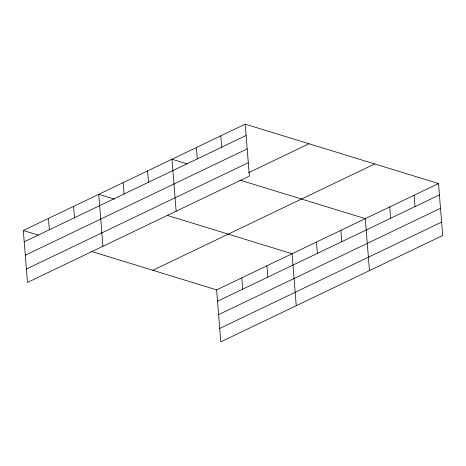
<?xml version="1.0" encoding="UTF-8"?>
<svg xmlns="http://www.w3.org/2000/svg" width="466" height="466" viewBox="0 0 466 466"><rect width="100%" height="100%" fill="white"/><g stroke="black" fill="none" stroke-linecap="round" stroke-linejoin="round"><path stroke-width="0.7" d="M245.192 124.142L249.374 176.107L27.482 282.448L23.3 230.484L245.192 124.142L438.518 183.552L442.7 235.516L220.808 341.858L216.626 289.893L91.208 251.349M24.215 241.819L246.106 135.484M25.292 255.228L247.184 148.887M26.405 269.039L248.296 162.698M248.611 172.682L308.993 143.749M152.825 270.286L374.722 163.95M216.626 289.893L438.518 183.552M217.535 301.234L439.432 194.893M218.618 314.643L440.51 208.302M219.725 328.454L441.622 222.113M187.058 163.869L171.971 159.232L176.148 211.197M239.874 180.103L365.292 218.647L369.474 270.612M114.519 199.174L98.745 194.328L102.928 246.293M167.335 215.403L292.071 253.737L296.248 305.702M23.3 230.484L38.393 235.12M414.111 195.254L415.025 206.595M389.704 206.951L390.613 218.292M340.885 230.344L341.799 241.685M316.478 242.04L317.387 253.382M266.919 265.789L267.834 277.13M241.772 277.841L242.687 289.182M220.785 135.839L221.7 147.18M196.378 147.536L197.293 158.877M147.559 170.929L148.473 182.27M123.152 182.631L124.067 193.967M73.599 206.38L74.508 217.721M48.447 218.432L49.361 229.767"/></g></svg>
